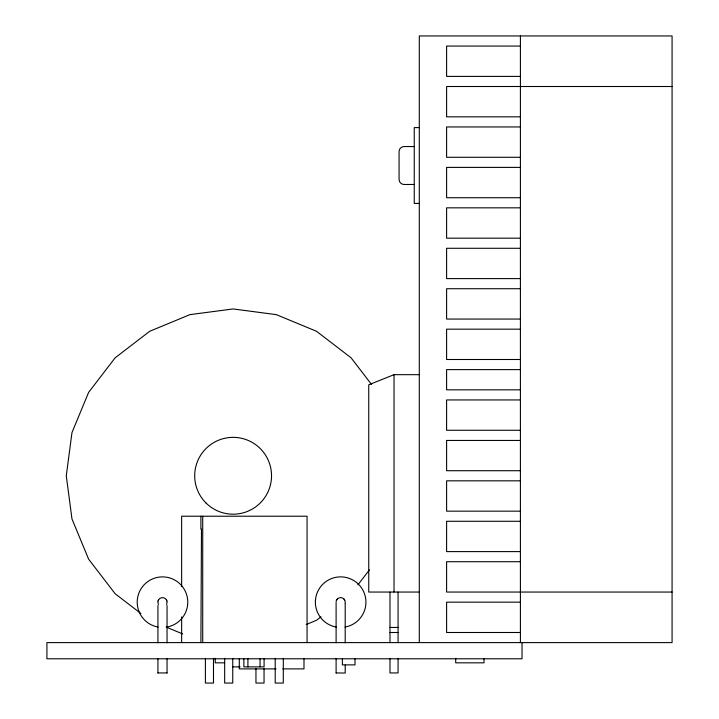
<?xml version="1.0" encoding="UTF-8"?>
<svg xmlns="http://www.w3.org/2000/svg" width="719" height="719" viewBox="0 0 719 719"><rect width="100%" height="100%" fill="white"/><g stroke="black" fill="none" stroke-linecap="round" stroke-linejoin="round"><path stroke-width="1.08" d="M166.88 600.985L166.431 599.889A4.548 4.548 0 0 0 158.548 599.889L158.09 600.985A4.548 4.548 0 0 0 158.548 604.436M158.09 600.985L158.548 599.889M336.106 602.171A4.548 4.548 0 0 1 336.717 599.889L337.436 598.945A4.548 4.548 0 0 1 343.871 598.945L344.59 599.889A4.548 4.548 0 0 1 345.048 603.34M357.882 584.88L369.431 569.825M336.717 599.889L337.436 598.945M320.962 616.857L316.531 620.254L306.213 624.532M419.303 374.671L394.03 374.671L368.748 384.782L368.748 592.052L419.303 592.052M520.412 46.061L446.607 46.061L446.607 76.394L520.412 76.394M672.076 86.505L446.607 86.505L446.607 116.838L520.412 116.838M520.412 126.948L446.607 126.948L446.607 157.281L520.412 157.281M419.303 127.596L414.252 127.596L414.252 203.423L419.303 203.423M414.252 146.55L404.141 146.55A5.051 5.051 0 0 0 399.081 151.61L399.081 179.417A5.051 5.051 0 0 0 404.141 184.468L414.252 184.468M520.412 167.392L446.607 167.392L446.607 197.725L520.412 197.725M520.412 207.836L446.607 207.836L446.607 238.169L520.412 238.169M520.412 248.28L446.607 248.28L446.607 278.613L520.412 278.613M520.412 288.723L446.607 288.723L446.607 319.056L520.412 319.056M520.412 329.167L446.607 329.167L446.607 359.5L520.412 359.5M520.412 369.611L446.607 369.611L446.607 389.833L520.412 389.833M520.412 399.944L446.607 399.944L446.607 430.277L520.412 430.277M520.412 440.441L446.607 440.441L446.607 470.72L520.412 470.72M520.412 480.831L446.607 480.831L446.607 511.164L520.412 511.164M520.412 521.275L446.607 521.275L446.607 551.608L520.412 551.608M520.412 561.719L446.607 561.719L446.607 592.052L672.076 592.052M520.412 602.163L446.607 602.163L446.607 632.495L520.412 632.495M389.986 627.444L398.074 627.444M389.986 632.495L398.074 632.495M224.652 662.828L215.215 662.828L215.215 658.343M232.462 666.873L240.182 666.873M276.087 668.895L239.283 668.895L239.283 658.784M282.756 668.895L303.993 668.895L303.993 658.784M157.937 672.939L167.042 672.939M336.106 672.939L345.201 673.047L345.201 665.12M166.206 627.094L182.716 633.933M140.843 613.46L115.148 593.741L88.635 559.193L71.972 518.956L66.283 475.78L71.972 432.595L88.635 392.358L115.148 357.81L149.696 331.297L189.933 314.634L233.109 308.945L276.294 314.634L316.531 331.297L351.079 357.81L371.471 384.386M343.871 598.945L344.59 599.889M166.431 599.889L166.88 600.985A4.548 4.548 0 0 1 166.431 604.436M522.03 642.606L522.03 658.784L46.924 658.784L46.924 642.606L672.076 642.606L672.076 35.95L419.303 35.95L419.303 642.606M520.412 35.95L520.412 642.606M484.013 658.334L484.013 662.828L455.702 662.828L455.702 658.334M398.074 592.052L398.074 642.606M398.074 658.334L398.074 672.939L389.986 672.939L389.986 658.334M394.03 374.671L394.03 592.052M389.986 592.052L389.986 642.606M354.988 658.784L354.988 664.877L342.37 664.877L342.37 658.784M345.201 603.888L345.201 642.822M336.106 603.088L336.106 642.822M336.106 658.415L336.106 673.047M307.067 642.606L307.067 516.224L181.637 516.224L181.637 586.686M283.304 658.334L283.304 683.05L275.215 683.05L275.215 658.334M264.089 658.784L264.089 666.873L243.867 666.873L243.867 658.784M264.044 668.445L264.044 683.05L255.955 683.05L255.955 668.445M260.044 658.784L260.044 666.873M247.911 658.784L247.911 666.873M232.749 658.334L232.749 683.05L224.661 683.05L224.661 658.334M213.489 658.334L213.489 683.05L205.4 683.05L205.4 658.334M202.713 516.224L202.713 642.606M200.898 516.224L200.898 529.13L201.482 529.13L200.898 642.606M181.637 616.884L181.637 642.606M167.042 605.434L167.042 642.822M167.042 658.415L167.042 673.047M157.937 605.434L157.937 642.822M157.937 658.415L157.937 673.047M158.09 627.058A25.273 25.273 0 0 1 141.373 588.268A25.273 25.273 0 0 1 183.606 588.268A25.273 25.273 0 0 1 166.88 627.058M336.258 627.058A25.273 25.273 0 0 1 319.533 588.268A25.273 25.273 0 0 1 361.774 588.268A25.273 25.273 0 0 1 345.048 627.058M205.949 502.941A38.422 38.422 0 0 0 270.227 485.72A38.422 38.422 0 0 0 223.169 438.662A38.422 38.422 0 0 0 205.949 502.941"/></g></svg>
